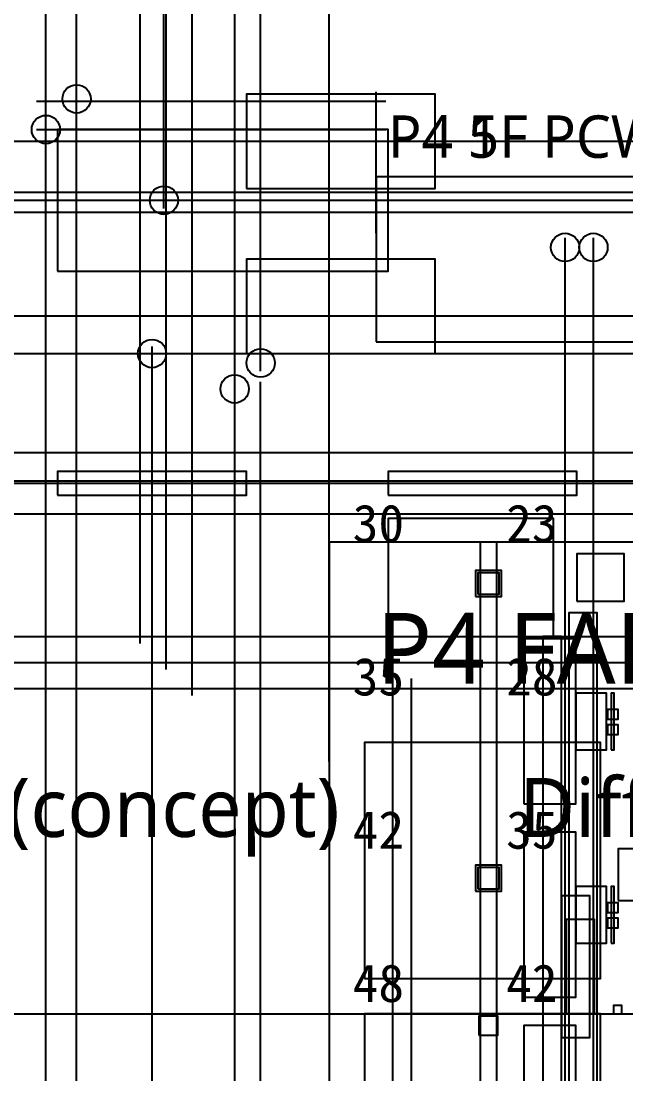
# Model space of a CAD drawing. Header units: metres. Extents: x -1640 to 1560, y -268 to 2338.
# Drawn here: x 3.45 to 29.07, y 1022.45 to 1067.1 of the extents above; entities that cross this region are included whole.
import ezdxf

# ---------------------------------------------------------------- set-up
doc = ezdxf.new("R2010")
doc.units = ezdxf.units.M
for name, color, linetype in [('1F_ELEC', 6, 'Continuous'), ('1F_PUMP', 2, 'Continuous'), ('1F_SCR', 3, 'Continuous'), ('1F_STRUCT_COLUMN', 8, 'Continuous'), ('1F_TEXT', 7, 'Continuous'), ('1F_ZONE', 3, 'Continuous'), ('2F_CSF_LATERAL_RACK_CONCEPT', 9, 'Continuous'), ('2F_RFG', 5, 'Continuous'), ('2F_STRUCT_COLUMN', 8, 'Continuous'), ('2F_TEXT', 7, 'Continuous'), ('2F_ZONE', 3, 'Continuous'), ('3F_CLEANROOM_OVERHEAD_PIPE_DUCT_CONCEPT', 9, 'Continuous'), ('3F_DIFF', 4, 'Continuous'), ('3F_EHS_EGRESS_DIST_M', 2, 'Continuous'), ('3F_FOUP', 5, 'Continuous'), ('3F_STRUCT_COLUMN', 8, 'Continuous'), ('3F_TBAR', 6, 'Continuous'), ('3F_TEXT', 7, 'Continuous'), ('3F_ZONE', 3, 'Continuous'), ('4F_DCC', 3, 'Continuous'), ('4F_FFU', 1, 'Continuous'), ('4F_MAU', 2, 'Continuous'), ('4F_STRUCT_PLENUM_TRUSS_CONCEPT', 9, 'Continuous'), ('4F_TEXT', 7, 'Continuous'), ('4F_ZONE', 3, 'Continuous'), ('5F_ELEC', 6, 'Continuous'), ('5F_PUMP', 2, 'Continuous'), ('5F_SCR', 3, 'Continuous'), ('5F_STRUCT_COLUMN', 8, 'Continuous'), ('5F_TEXT', 7, 'Continuous'), ('5F_ZONE', 3, 'Continuous'), ('6F_CSF_LATERAL_RACK_CONCEPT', 9, 'Continuous'), ('6F_RFG', 5, 'Continuous'), ('6F_STRUCT_COLUMN', 8, 'Continuous'), ('6F_TEXT', 7, 'Continuous'), ('6F_ZONE', 3, 'Continuous'), ('7F_CLEANROOM_OVERHEAD_PIPE_DUCT_CONCEPT', 9, 'Continuous'), ('7F_DIFF', 4, 'Continuous'), ('7F_EHS_EGRESS_DIST_M', 2, 'Continuous'), ('7F_FOUP', 5, 'Continuous'), ('7F_STRUCT_COLUMN', 8, 'Continuous'), ('7F_TBAR', 6, 'Continuous'), ('7F_TEXT', 7, 'Continuous'), ('7F_ZONE', 3, 'Continuous'), ('8F_DCC', 3, 'Continuous'), ('8F_FFU', 1, 'Continuous'), ('8F_MAU', 2, 'Continuous'), ('8F_STRUCT_PLENUM_TRUSS_CONCEPT', 9, 'Continuous'), ('8F_TEXT', 7, 'Continuous'), ('8F_ZONE', 3, 'Continuous'), ('EHS_PROCESS_EXHAUST', 1, 'Continuous'), ('RF_RSC', 4, 'Continuous'), ('RF_STACK', 2, 'Continuous'), ('UTIL_CHW.R_CONCEPT', 2, 'Continuous'), ('UTIL_CHW.R_RISER', 2, 'Continuous'), ('UTIL_CHW.S_CONCEPT', 1, 'Continuous'), ('UTIL_CHW.S_RISER', 1, 'Continuous'), ('UTIL_ELEC.EMERG_CONCEPT', 4, 'Continuous'), ('UTIL_ELEC.LV_CONCEPT', 2, 'Continuous'), ('UTIL_ELEC.LV_RISER', 2, 'Continuous'), ('UTIL_ELEC.MV_CONCEPT', 1, 'Continuous'), ('UTIL_ELEC.UPS_CONCEPT', 3, 'Continuous'), ('UTIL_EXH.HEAT_CONCEPT', 1, 'Continuous'), ('UTIL_EXH.VOC_CONCEPT', 6, 'Continuous'), ('UTIL_GAS.SPEC_CONCEPT', 3, 'Continuous'), ('UTIL_HR_CONCEPT', 5, 'Continuous'), ('UTIL_HR_RISER', 5, 'Continuous'), ('UTIL_PCW.R_CONCEPT', 1, 'Continuous'), ('UTIL_PCW.R_RISER', 1, 'Continuous'), ('UTIL_PCW.S_CONCEPT', 6, 'Continuous'), ('UTIL_PCW.S_RISER', 6, 'Continuous'), ('UTIL_PLANT', 2, 'Continuous'), ('UTIL_RCL_CONCEPT', 3, 'Continuous'), ('UTIL_TEXT', 7, 'Continuous'), ('UTIL_UPW.R_CONCEPT', 2, 'Continuous'), ('UTIL_UPW.R_RISER', 2, 'Continuous'), ('UTIL_UPW.S_CONCEPT', 1, 'Continuous'), ('UTIL_UPW.S_RISER', 1, 'Continuous'), ('UTIL_WW.AA_CONCEPT', 3, 'Continuous'), ('UTIL_WW.F_CONCEPT', 2, 'Continuous'), ('UTIL_WW.ORG_CONCEPT', 4, 'Continuous')]:
    doc.layers.add(name, color=color, linetype=linetype)
doc.styles.add('KO', font='malgun.ttf')

msp = doc.modelspace()

# ---------------------------------------------------------------- linework, layer by layer
at = {"layer": '1F_ELEC'}
for points in [[(13, 1060), (21, 1060), (21, 1064), (13, 1064)], [(13, 1053), (21, 1053), (21, 1057), (13, 1057)]]:
    msp.add_lwpolyline(points, close=True, dxfattribs=at)
at = {"layer": '1F_PUMP'}
msp.add_lwpolyline([(26.55, 1025), (27.75, 1025), (27.75, 1029), (26.55, 1029)], close=True, dxfattribs=at)
at = {"layer": '1F_SCR'}
msp.add_lwpolyline([(28.75, 1029.8), (30.75, 1029.8), (30.75, 1032), (28.75, 1032)], close=True, dxfattribs=at)
at = {"layer": '1F_STRUCT_COLUMN'}
for points in [[(22.7, 1042.7), (23.8, 1042.7), (23.8, 1043.8), (22.7, 1043.8)], [(22.7, 1030.2), (23.8, 1030.2), (23.8, 1031.3), (22.7, 1031.3)]]:
    msp.add_lwpolyline(points, close=True, dxfattribs=at)
at = {"layer": '1F_ZONE'}
msp.add_lwpolyline([(16.5, 887), (290, 887), (290, 1045), (16.5, 1045)], close=True, dxfattribs=at)
at = {"layer": '2F_CSF_LATERAL_RACK_CONCEPT'}
msp.add_lwpolyline([(25.55, 891), (26.35, 891), (26.35, 1041), (25.55, 1041)], close=True, dxfattribs=at)
at = {"layer": '2F_RFG'}
msp.add_lwpolyline([(26.35, 1024), (27.55, 1024), (27.55, 1030), (26.35, 1030)], close=True, dxfattribs=at)
at = {"layer": '2F_STRUCT_COLUMN'}
for points in [[(22.8, 1042.8), (23.7, 1042.8), (23.7, 1043.7), (22.8, 1043.7)], [(22.8, 1030.3), (23.7, 1030.3), (23.7, 1031.2), (22.8, 1031.2)]]:
    msp.add_lwpolyline(points, close=True, dxfattribs=at)
at = {"layer": '2F_ZONE'}
msp.add_lwpolyline([(16.5, 887), (290, 887), (290, 1045), (16.5, 1045)], close=True, dxfattribs=at)
at = {"layer": '3F_CLEANROOM_OVERHEAD_PIPE_DUCT_CONCEPT'}
msp.add_lwpolyline([(26.65, 890), (27.85, 890), (27.85, 1042), (26.65, 1042)], close=True, dxfattribs=at)
at = {"layer": '3F_DIFF'}
for points in [[(24.75, 1033.9), (26.95, 1033.9), (26.95, 1040.9), (24.75, 1040.9)], [(26.95, 1036.2), (28.25, 1036.2), (28.25, 1038.6), (26.95, 1038.6)], [(24.75, 1025.7), (26.95, 1025.7), (26.95, 1032.7), (24.75, 1032.7)], [(26.95, 1028), (28.25, 1028), (28.25, 1030.4), (26.95, 1030.4)], [(24.75, 1017.5), (26.95, 1017.5), (26.95, 1024.5), (24.75, 1024.5)]]:
    msp.add_lwpolyline(points, close=True, dxfattribs=at)
at = {"layer": '3F_FOUP'}
for points in [[(28.3, 1037.5), (28.75, 1037.5), (28.75, 1037.9), (28.3, 1037.9)], [(28.3, 1036.85), (28.75, 1036.85), (28.75, 1037.25), (28.3, 1037.25)], [(28.3, 1029.3), (28.75, 1029.3), (28.75, 1029.7), (28.3, 1029.7)], [(28.3, 1028.65), (28.75, 1028.65), (28.75, 1029.05), (28.3, 1029.05)]]:
    msp.add_lwpolyline(points, close=True, dxfattribs=at)
at = {"layer": '3F_STRUCT_COLUMN'}
msp.add_lwpolyline([(22.85, 1024.1), (23.65, 1024.1), (23.65, 1024.9), (22.85, 1024.9)], close=True, dxfattribs=at)
at = {"layer": '3F_TBAR'}
for points in [[(28.45, 1036.2), (28.57, 1036.2), (28.57, 1038.6), (28.45, 1038.6)], [(28.45, 1028), (28.57, 1028), (28.57, 1030.4), (28.45, 1030.4)]]:
    msp.add_lwpolyline(points, close=True, dxfattribs=at)
at = {"layer": '3F_ZONE'}
msp.add_lwpolyline([(16.5, 887), (290, 887), (290, 1045), (16.5, 1045)], close=True, dxfattribs=at)
at = {"layer": '4F_DCC'}
for points in [[(5, 1047), (13, 1047), (13, 1048), (5, 1048)], [(19, 1047), (27, 1047), (27, 1048), (19, 1048)]]:
    msp.add_lwpolyline(points, close=True, dxfattribs=at)
at = {"layer": '4F_FFU'}
for points in [[(18, 1026.5), (28, 1026.5), (28, 1036.5), (18, 1036.5)], [(18, 1015), (28, 1015), (28, 1025), (18, 1025)]]:
    msp.add_lwpolyline(points, close=True, dxfattribs=at)
at = {"layer": '4F_MAU'}
msp.add_lwpolyline([(5, 1056.5), (19, 1056.5), (19, 1062.5), (5, 1062.5)], close=True, dxfattribs=at)
at = {"layer": '4F_STRUCT_PLENUM_TRUSS_CONCEPT'}
msp.add_lwpolyline([(22.9, 887), (23.6, 887), (23.6, 1045), (22.9, 1045)], close=True, dxfattribs=at)
at = {"layer": '4F_ZONE'}
msp.add_lwpolyline([(16.5, 887), (290, 887), (290, 1045), (16.5, 1045)], close=True, dxfattribs=at)
at = {"layer": '5F_ELEC'}
for points in [[(13, 1060), (21, 1060), (21, 1064), (13, 1064)], [(13, 1053), (21, 1053), (21, 1057), (13, 1057)]]:
    msp.add_lwpolyline(points, close=True, dxfattribs=at)
at = {"layer": '5F_PUMP'}
msp.add_lwpolyline([(26.55, 1025), (27.75, 1025), (27.75, 1029), (26.55, 1029)], close=True, dxfattribs=at)
at = {"layer": '5F_SCR'}
msp.add_lwpolyline([(28.75, 1029.8), (30.75, 1029.8), (30.75, 1032), (28.75, 1032)], close=True, dxfattribs=at)
at = {"layer": '5F_STRUCT_COLUMN'}
for points in [[(22.7, 1042.7), (23.8, 1042.7), (23.8, 1043.8), (22.7, 1043.8)], [(22.7, 1030.2), (23.8, 1030.2), (23.8, 1031.3), (22.7, 1031.3)]]:
    msp.add_lwpolyline(points, close=True, dxfattribs=at)
at = {"layer": '5F_ZONE'}
msp.add_lwpolyline([(16.5, 887), (290, 887), (290, 1045), (16.5, 1045)], close=True, dxfattribs=at)
at = {"layer": '6F_CSF_LATERAL_RACK_CONCEPT'}
msp.add_lwpolyline([(25.55, 891), (26.35, 891), (26.35, 1041), (25.55, 1041)], close=True, dxfattribs=at)
at = {"layer": '6F_RFG'}
msp.add_lwpolyline([(26.35, 1024), (27.55, 1024), (27.55, 1030), (26.35, 1030)], close=True, dxfattribs=at)
at = {"layer": '6F_STRUCT_COLUMN'}
for points in [[(22.8, 1042.8), (23.7, 1042.8), (23.7, 1043.7), (22.8, 1043.7)], [(22.8, 1030.3), (23.7, 1030.3), (23.7, 1031.2), (22.8, 1031.2)]]:
    msp.add_lwpolyline(points, close=True, dxfattribs=at)
at = {"layer": '6F_ZONE'}
msp.add_lwpolyline([(16.5, 887), (290, 887), (290, 1045), (16.5, 1045)], close=True, dxfattribs=at)
at = {"layer": '7F_CLEANROOM_OVERHEAD_PIPE_DUCT_CONCEPT'}
msp.add_lwpolyline([(26.65, 890), (27.85, 890), (27.85, 1042), (26.65, 1042)], close=True, dxfattribs=at)
at = {"layer": '7F_DIFF'}
for points in [[(24.75, 1033.9), (26.95, 1033.9), (26.95, 1040.9), (24.75, 1040.9)], [(26.95, 1036.2), (28.25, 1036.2), (28.25, 1038.6), (26.95, 1038.6)], [(24.75, 1025.7), (26.95, 1025.7), (26.95, 1032.7), (24.75, 1032.7)], [(26.95, 1028), (28.25, 1028), (28.25, 1030.4), (26.95, 1030.4)], [(24.75, 1017.5), (26.95, 1017.5), (26.95, 1024.5), (24.75, 1024.5)]]:
    msp.add_lwpolyline(points, close=True, dxfattribs=at)
at = {"layer": '7F_FOUP'}
for points in [[(28.3, 1037.5), (28.75, 1037.5), (28.75, 1037.9), (28.3, 1037.9)], [(28.3, 1036.85), (28.75, 1036.85), (28.75, 1037.25), (28.3, 1037.25)], [(28.3, 1029.3), (28.75, 1029.3), (28.75, 1029.7), (28.3, 1029.7)], [(28.3, 1028.65), (28.75, 1028.65), (28.75, 1029.05), (28.3, 1029.05)]]:
    msp.add_lwpolyline(points, close=True, dxfattribs=at)
at = {"layer": '7F_STRUCT_COLUMN'}
msp.add_lwpolyline([(22.85, 1024.1), (23.65, 1024.1), (23.65, 1024.9), (22.85, 1024.9)], close=True, dxfattribs=at)
at = {"layer": '7F_TBAR'}
for points in [[(28.45, 1036.2), (28.57, 1036.2), (28.57, 1038.6), (28.45, 1038.6)], [(28.45, 1028), (28.57, 1028), (28.57, 1030.4), (28.45, 1030.4)]]:
    msp.add_lwpolyline(points, close=True, dxfattribs=at)
at = {"layer": '7F_ZONE'}
msp.add_lwpolyline([(16.5, 887), (290, 887), (290, 1045), (16.5, 1045)], close=True, dxfattribs=at)
at = {"layer": '8F_DCC'}
for points in [[(5, 1047), (13, 1047), (13, 1048), (5, 1048)], [(19, 1047), (27, 1047), (27, 1048), (19, 1048)]]:
    msp.add_lwpolyline(points, close=True, dxfattribs=at)
at = {"layer": '8F_FFU'}
for points in [[(18, 1026.5), (28, 1026.5), (28, 1036.5), (18, 1036.5)], [(18, 1015), (28, 1015), (28, 1025), (18, 1025)]]:
    msp.add_lwpolyline(points, close=True, dxfattribs=at)
at = {"layer": '8F_MAU'}
msp.add_lwpolyline([(5, 1056.5), (19, 1056.5), (19, 1062.5), (5, 1062.5)], close=True, dxfattribs=at)
at = {"layer": '8F_STRUCT_PLENUM_TRUSS_CONCEPT'}
msp.add_lwpolyline([(22.9, 887), (23.6, 887), (23.6, 1045), (22.9, 1045)], close=True, dxfattribs=at)
at = {"layer": '8F_ZONE'}
msp.add_lwpolyline([(16.5, 887), (290, 887), (290, 1045), (16.5, 1045)], close=True, dxfattribs=at)
at = {"layer": 'EHS_PROCESS_EXHAUST'}
msp.add_lwpolyline([(28.55, 1025), (28.9, 1025), (28.9, 1025.35), (28.55, 1025.35)], close=True, dxfattribs=at)
msp.add_lwpolyline([(28.55, 1025), (28.9, 1025), (28.9, 1025.35), (28.55, 1025.35)], close=True, dxfattribs=at)
at = {"layer": 'RF_RSC'}
msp.add_lwpolyline([(19, 1041), (26, 1041), (26, 1046), (19, 1046)], close=True, dxfattribs=at)
at = {"layer": 'RF_STACK'}
msp.add_lwpolyline([(27, 1042.5), (29, 1042.5), (29, 1044.5), (27, 1044.5)], close=True, dxfattribs=at)
at = {"layer": 'UTIL_CHW.R_CONCEPT'}
for p, q in [((5.8, 1063.2), (5.8, 1166.4)), ((5.8, 1048.3), (5.8, 1064.3)), ((5.8, 1048.3), (5.8, 1064.3)), ((18.5, 1059.3), (18.5, 1064.1)), ((18.5, 1059.3), (18.5, 1064.1)), ((4.1, 1063.7), (18.9, 1063.7)), ((4.1, 1063.7), (18.9, 1063.7)), ((5.8, 885.3), (5.8, 1049.3)), ((5.8, 885.3), (5.8, 1049.3)), ((-276.2, 1048.8), (287.8, 1048.8)), ((-276.2, 1048.8), (287.8, 1048.8))]:
    msp.add_line(p, q, dxfattribs=at)
at = {"layer": 'UTIL_CHW.R_RISER'}
msp.add_circle((5.8, 1063.8), 0.6, dxfattribs=at)
msp.add_circle((5.8, 1063.8), 0.6, dxfattribs=at)
at = {"layer": 'UTIL_CHW.S_CONCEPT'}
for p, q in [((4.5, 1061.9), (4.5, 1165.1)), ((4.5, 1047), (4.5, 1063)), ((4.5, 1047), (4.5, 1063)), ((18.5, 1058.1), (18.5, 1062.9)), ((18.5, 1058.1), (18.5, 1062.9)), ((4.1, 1062.5), (18.9, 1062.5)), ((4.1, 1062.5), (18.9, 1062.5)), ((4.5, 884), (4.5, 1048)), ((4.5, 884), (4.5, 1048)), ((-277.5, 1047.5), (286.5, 1047.5)), ((-277.5, 1047.5), (286.5, 1047.5))]:
    msp.add_line(p, q, dxfattribs=at)
at = {"layer": 'UTIL_CHW.S_RISER'}
msp.add_circle((4.5, 1062.5), 0.6, dxfattribs=at)
msp.add_circle((4.5, 1062.5), 0.6, dxfattribs=at)
at = {"layer": 'UTIL_ELEC.EMERG_CONCEPT'}
for p in [(-285.3, 1062), (-281.3, 1062)]:
    msp.add_line(p, (284.3, 1062), dxfattribs=at)
at = {"layer": 'UTIL_ELEC.LV_CONCEPT'}
msp.add_line((9, 892.7), (9, 1053.3), dxfattribs=at)
msp.add_line((9, 892.7), (9, 1053.3), dxfattribs=at)
at = {"layer": 'UTIL_ELEC.LV_RISER'}
msp.add_circle((9, 1053), 0.6, dxfattribs=at)
msp.add_circle((9, 1053), 0.6, dxfattribs=at)
at = {"layer": 'UTIL_ELEC.MV_CONCEPT'}
for p, q in [((-283.4, 1054.6), (284.4, 1054.6)), ((-283.4, 1054.6), (284.4, 1054.6)), ((-283.4, 1053), (284.4, 1053)), ((-283.4, 1053), (284.4, 1053))]:
    msp.add_line(p, q, dxfattribs=at)
at = {"layer": 'UTIL_ELEC.UPS_CONCEPT'}
msp.add_line((-255.3, 1059), (284.3, 1059), dxfattribs=at)
msp.add_line((-255.3, 1059), (284.3, 1059), dxfattribs=at)
at = {"layer": 'UTIL_EXH.HEAT_CONCEPT'}
for p, q in [((-267.55, 1059.84), (295.55, 1059.84)), ((-279.4, 1047.6), (288.4, 1047.6)), ((-279.4, 1047.6), (288.4, 1047.6))]:
    msp.add_line(p, q, dxfattribs=at)
at = {"layer": 'UTIL_EXH.VOC_CONCEPT'}
for p, q in [((-267.55, 1062), (295.55, 1062)), ((-279.4, 1046.2), (288.4, 1046.2)), ((-279.4, 1046.2), (288.4, 1046.2))]:
    msp.add_line(p, q, dxfattribs=at)
at = {"layer": 'UTIL_GAS.SPEC_CONCEPT'}
msp.add_line((-275.3, 1025), (286.3, 1025), dxfattribs=at)
msp.add_line((-275.3, 1025), (286.3, 1025), dxfattribs=at)
at = {"layer": 'UTIL_HR_CONCEPT'}
for p, q in [((9.5, 1059.15), (9.5, 1163.85)), ((-271.35, 1059.5), (9.85, 1059.5)), ((-271.35, 1059.5), (9.85, 1059.5)), ((9.15, 1059.5), (280.35, 1059.5)), ((9.15, 1059.5), (280.35, 1059.5))]:
    msp.add_line(p, q, dxfattribs=at)
at = {"layer": 'UTIL_HR_RISER'}
msp.add_circle((9.5, 1059.5), 0.6, dxfattribs=at)
at = {"layer": 'UTIL_PCW.R_CONCEPT'}
for p, q in [((27.7, 962.6), (27.7, 1057.9)), ((27.7, 962.6), (27.7, 1057.9)), ((19.995, 892.77), (19.995, 1039.22)), ((19.995, 892.77), (19.995, 1039.22))]:
    msp.add_line(p, q, dxfattribs=at)
at = {"layer": 'UTIL_PCW.R_RISER'}
msp.add_circle((27.7, 1057.5), 0.6, dxfattribs=at)
msp.add_circle((27.7, 1057.5), 0.6, dxfattribs=at)
at = {"layer": 'UTIL_PCW.S_CONCEPT'}
for p, q in [((26.5, 962.6), (26.5, 1057.9)), ((26.5, 962.6), (26.5, 1057.9)), ((19.195, 892.77), (19.195, 1039.22)), ((19.195, 892.77), (19.195, 1039.22))]:
    msp.add_line(p, q, dxfattribs=at)
at = {"layer": 'UTIL_PCW.S_RISER'}
msp.add_circle((26.5, 1057.5), 0.6, dxfattribs=at)
msp.add_circle((26.5, 1057.5), 0.6, dxfattribs=at)
at = {"layer": 'UTIL_PLANT'}
msp.add_lwpolyline([(18.5, 1053.5), (34.5, 1053.5), (34.5, 1060.5), (18.5, 1060.5)], close=True, dxfattribs=at)
msp.add_lwpolyline([(18.5, 1053.5), (34.5, 1053.5), (34.5, 1060.5), (18.5, 1060.5)], close=True, dxfattribs=at)
at = {"layer": 'UTIL_RCL_CONCEPT'}
for p, q in [((16.5, 1048.2), (16.5, 1192.8)), ((16.5, 1035.7), (16.5, 1048.8))]:
    msp.add_line(p, q, dxfattribs=at)
at = {"layer": 'UTIL_UPW.R_CONCEPT'}
for p, q in [((13.6, 1052.25), (13.6, 1193.95)), ((13.6, 894.7), (13.6, 1051.8)), ((13.6, 894.7), (13.6, 1051.8))]:
    msp.add_line(p, q, dxfattribs=at)
at = {"layer": 'UTIL_UPW.R_RISER'}
msp.add_circle((13.6, 1052.6), 0.6, dxfattribs=at)
msp.add_circle((13.6, 1052.6), 0.6, dxfattribs=at)
at = {"layer": 'UTIL_UPW.S_CONCEPT'}
for p, q in [((12.5, 1051.15), (12.5, 1192.85)), ((12.5, 894.7), (12.5, 1051.8)), ((12.5, 894.7), (12.5, 1051.8))]:
    msp.add_line(p, q, dxfattribs=at)
at = {"layer": 'UTIL_UPW.S_RISER'}
msp.add_circle((12.5, 1051.5), 0.6, dxfattribs=at)
msp.add_circle((12.5, 1051.5), 0.6, dxfattribs=at)
at = {"layer": 'UTIL_WW.AA_CONCEPT'}
for p, q in [((9.6, 1039.6), (9.6, 1095.4)), ((-277.3, 1039.9), (286.3, 1039.9))]:
    msp.add_line(p, q, dxfattribs=at)
at = {"layer": 'UTIL_WW.F_CONCEPT'}
for p, q in [((8.5, 1040.7), (8.5, 1094.3)), ((-277.3, 1041), (286.3, 1041))]:
    msp.add_line(p, q, dxfattribs=at)
at = {"layer": 'UTIL_WW.ORG_CONCEPT'}
for p, q in [((10.7, 1038.5), (10.7, 1096.5)), ((-277.3, 1038.8), (286.3, 1038.8))]:
    msp.add_line(p, q, dxfattribs=at)

# ---------------------------------------------------------------- texts
at = {"layer": '1F_TEXT', "style": 'KO'}
msp.add_text('P4 FAB 1F east · FSF · utility subfab (lower)', height=3, dxfattribs=at).set_placement((18.5, 1039))
at = {"layer": '2F_TEXT', "style": 'KO'}
msp.add_text('P4 FAB 2F east · CSF · clean subfab (lower)', height=3, dxfattribs=at).set_placement((18.5, 1039))
at = {"layer": '3F_EHS_EGRESS_DIST_M'}
for s, p in [('30', (17.5, 1045)), ('23', (24, 1045)), ('35', (17.5, 1038.5)), ('28', (24, 1038.5)), ('42', (17.5, 1032)), ('35', (24, 1032)), ('48', (17.5, 1025.5)), ('42', (24, 1025.5))]:
    msp.add_text(s, height=1.6, dxfattribs=at).set_placement(p)
at = {"layer": '3F_TEXT', "style": 'KO'}
for s, height, p in [('P4 FAB 3F east · lower cleanroom (FAB) · Ph2', 3, (18.5, 1039)), ('Metrology/inspection zone (concept)', 2.5, (-38.95, 1032.5)), ('Diffusion / thermal (vertical furnace) zone (concept)', 2.5, (24.55, 1032.5))]:
    msp.add_text(s, height=height, dxfattribs=at).set_placement(p)
at = {"layer": '4F_TEXT', "style": 'KO'}
msp.add_text('P4 FAB 4F east · FFU plenum and truss (lower)', height=3, dxfattribs=at).set_placement((18.5, 1039))
at = {"layer": '5F_TEXT', "style": 'KO'}
msp.add_text('P4 FAB 5F east · FSF · utility subfab (upper)', height=3, dxfattribs=at).set_placement((18.5, 1039))
at = {"layer": '6F_TEXT', "style": 'KO'}
msp.add_text('P4 FAB 6F east · CSF · clean subfab (upper)', height=3, dxfattribs=at).set_placement((18.5, 1039))
at = {"layer": '7F_EHS_EGRESS_DIST_M'}
for s, p in [('30', (17.5, 1045)), ('23', (24, 1045)), ('35', (17.5, 1038.5)), ('28', (24, 1038.5)), ('42', (17.5, 1032)), ('35', (24, 1032)), ('48', (17.5, 1025.5)), ('42', (24, 1025.5))]:
    msp.add_text(s, height=1.6, dxfattribs=at).set_placement(p)
at = {"layer": '7F_TEXT', "style": 'KO'}
for s, height, p in [('P4 FAB 7F east · upper cleanroom (FAB) · Ph4', 3, (18.5, 1039)), ('Metrology/inspection zone (concept)', 2.5, (-38.95, 1032.5)), ('Diffusion / thermal (vertical furnace) zone (concept)', 2.5, (24.55, 1032.5))]:
    msp.add_text(s, height=height, dxfattribs=at).set_placement(p)
at = {"layer": '8F_TEXT', "style": 'KO'}
msp.add_text('P4 FAB 8F east · FFU plenum and roof truss (upper)', height=3, dxfattribs=at).set_placement((18.5, 1039))
at = {"layer": 'UTIL_TEXT', "style": 'KO'}
for s in ['P4 1F PCW heat exchangers and circulation pumps (concept)', 'P4 5F PCW heat exchangers and circulation pumps (concept)']:
    msp.add_text(s, height=1.8, dxfattribs=at).set_placement((19, 1061.3))

doc.saveas('drawing.dxf')
